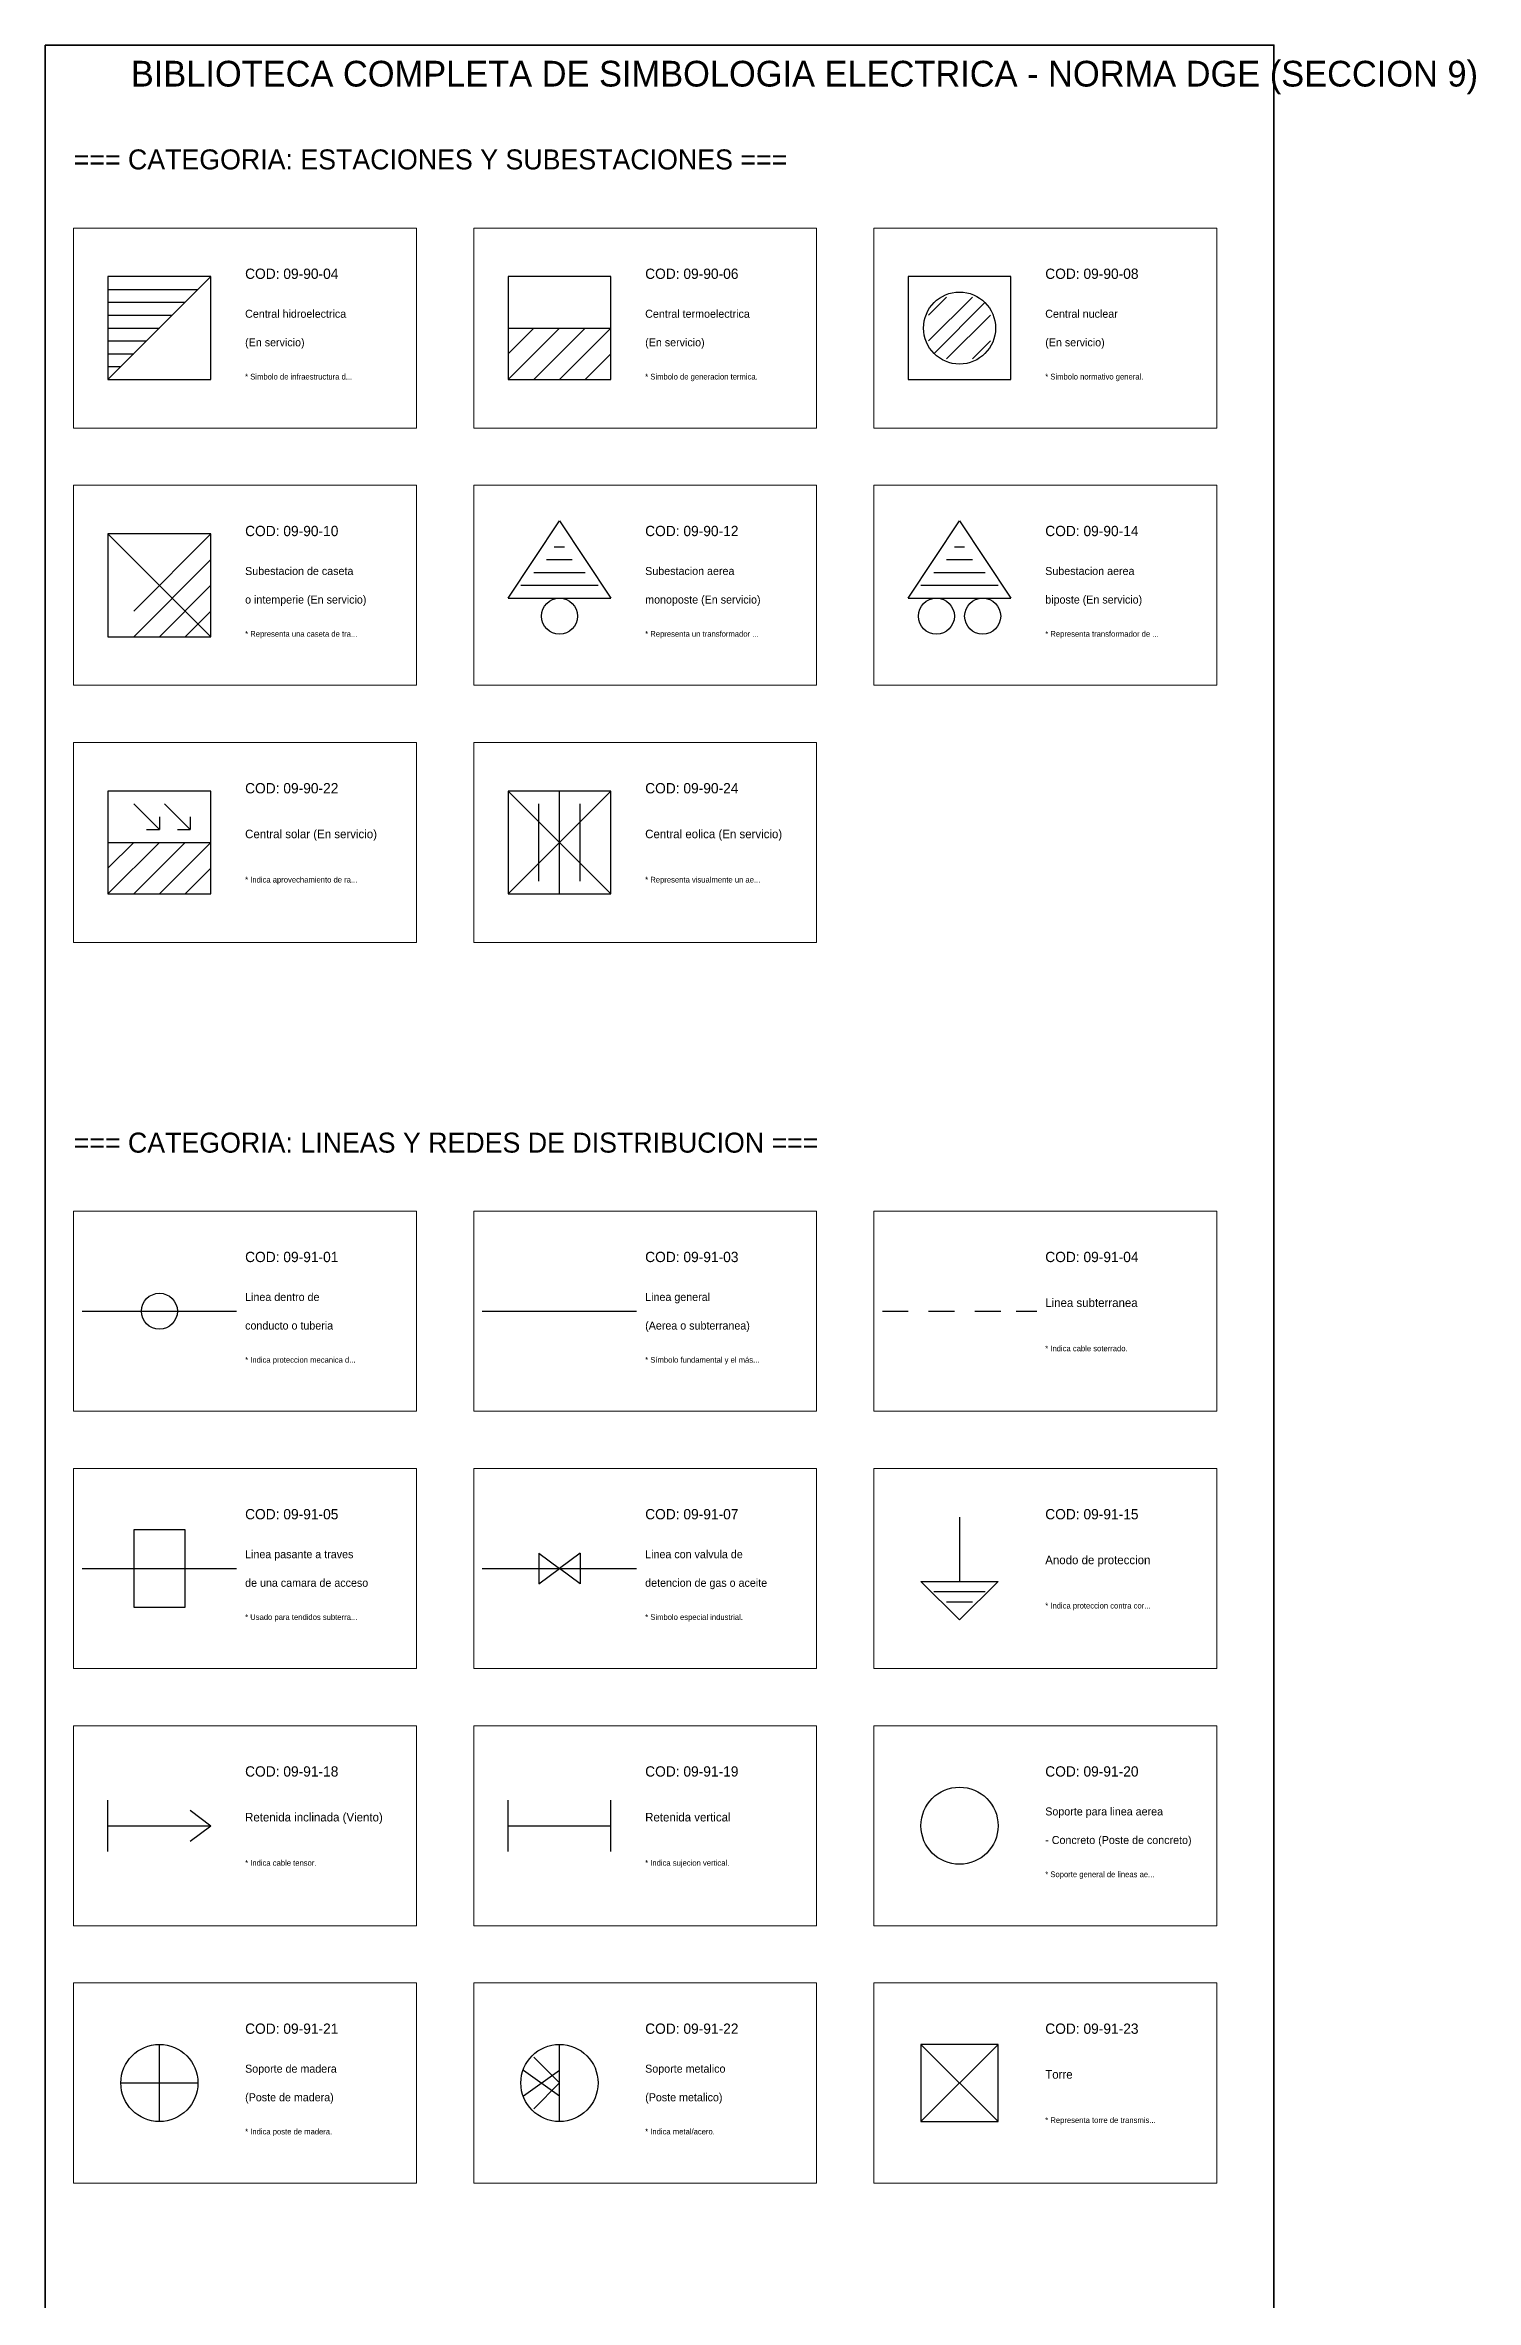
# Model space of a CAD drawing. Header units: metres. Extents: x -5 to 245, y -1607 to 10.
# Drawn here: x -5 to 245.4, y -384.4 to 10 of the extents above; entities that cross this region are included whole.
import ezdxf
from ezdxf.enums import TextEntityAlignment as Align

# ---------------------------------------------------------------- set-up
doc = ezdxf.new("R2010")
doc.units = ezdxf.units.M
for name, color, linetype, lineweight in [('CELDAS_GUIA', 8, 'Continuous', 9), ('MARCOS', 7, 'Continuous', 35), ('OBSERVACIONES', 9, 'Continuous', 9), ('SIMBOLOS_DGE', 2, 'Continuous', 25), ('TEXTOS_CODIGOS', 1, 'Continuous', 18), ('TEXTOS_NOMBRES', 7, 'Continuous', 13), ('TITULOS', 4, 'Continuous', 30)]:
    doc.layers.add(name, color=color, linetype=linetype, lineweight=lineweight)

# ---------------------------------------------------------------- blocks, each defined once
blk = doc.blocks.new('DGE_09_90_04_CENTRAL_HIDROELECTRICA')
at = {"layer": 'SIMBOLOS_DGE'}
for p, q in [((-0.2, -0.2), (0.2, 0.2)), ((-0.2, 0.15), (0.15, 0.15)), ((-0.2, 0.1), (0.1, 0.1)), ((-0.2, 0.05), (0.05, 0.05)), ((-0.2, 0), (0, 0)), ((-0.2, -0.05), (-0.05, -0.05)), ((-0.2, -0.1), (-0.1, -0.1)), ((-0.2, -0.15), (-0.15, -0.15))]:
    blk.add_line(p, q, dxfattribs=at)
blk.add_lwpolyline([(-0.2, -0.2), (0.2, -0.2), (0.2, 0.2), (-0.2, 0.2), (-0.2, -0.2)], dxfattribs=at)
blk = doc.blocks.new('DGE_09_90_06_CENTRAL_TERMOELECTRICA')
at = {"layer": 'SIMBOLOS_DGE'}
for p, q in [((-0.2, 0), (0.2, 0)), ((-0.2, -0.2), (0, 0)), ((-0.2, -0.1), (-0.1, 0)), ((-0.1, -0.2), (0.1, 0)), ((0, -0.2), (0.2, 0)), ((0.1, -0.2), (0.2, -0.1))]:
    blk.add_line(p, q, dxfattribs=at)
blk.add_lwpolyline([(-0.2, -0.2), (0.2, -0.2), (0.2, 0.2), (-0.2, 0.2), (-0.2, -0.2)], dxfattribs=at)
blk = doc.blocks.new('DGE_09_90_08_CENTRAL_NUCLEAR')
at = {"layer": 'SIMBOLOS_DGE'}
for p, q in [((-0.12, -0.05), (0.05, 0.12)), ((-0.12, 0.05), (-0.05, 0.12)), ((-0.1, -0.1), (0.1, 0.1)), ((-0.05, -0.12), (0.12, 0.05)), ((0.05, -0.12), (0.12, -0.05))]:
    blk.add_line(p, q, dxfattribs=at)
blk.add_lwpolyline([(-0.2, -0.2), (0.2, -0.2), (0.2, 0.2), (-0.2, 0.2), (-0.2, -0.2)], dxfattribs=at)
blk.add_circle((0, 0), 0.14, dxfattribs=at)
blk = doc.blocks.new('DGE_09_90_10_SUBESTACION_DE_CASETA')
at = {"layer": 'SIMBOLOS_DGE'}
for p, q in [((-0.2, 0.2), (0.2, -0.2)), ((-0.1, -0.1), (0.2, 0.2)), ((-0.1, -0.2), (0.2, 0.1)), ((0, -0.2), (0.2, 0)), ((0.1, -0.2), (0.2, -0.1))]:
    blk.add_line(p, q, dxfattribs=at)
blk.add_lwpolyline([(-0.2, -0.2), (0.2, -0.2), (0.2, 0.2), (-0.2, 0.2), (-0.2, -0.2)], dxfattribs=at)
blk = doc.blocks.new('DGE_09_90_12_SUBESTACION_MONOPOSTE')
at = {"layer": 'SIMBOLOS_DGE'}
for p, q in [((-0.2, -0.05), (0, 0.25)), ((0, 0.25), (0.2, -0.05)), ((-0.05, 0.1), (0.05, 0.1)), ((-0.02, 0.15), (0.02, 0.15)), ((-0.15, 0), (0.15, 0)), ((-0.1, 0.05), (0.1, 0.05)), ((-0.2, -0.05), (0.2, -0.05))]:
    blk.add_line(p, q, dxfattribs=at)
blk.add_circle((0, -0.12), 0.07, dxfattribs=at)
blk = doc.blocks.new('DGE_09_90_14_SUBESTACION_BIPOSTE')
at = {"layer": 'SIMBOLOS_DGE'}
for p, q in [((-0.2, -0.05), (0, 0.25)), ((0, 0.25), (0.2, -0.05)), ((-0.05, 0.1), (0.05, 0.1)), ((-0.02, 0.15), (0.02, 0.15)), ((-0.15, 0), (0.15, 0)), ((-0.1, 0.05), (0.1, 0.05)), ((-0.2, -0.05), (0.2, -0.05))]:
    blk.add_line(p, q, dxfattribs=at)
for centre in [(-0.09, -0.12), (0.09, -0.12)]:
    blk.add_circle(centre, 0.07, dxfattribs=at)
blk = doc.blocks.new('DGE_09_90_22_CENTRAL_SOLAR')
at = {"layer": 'SIMBOLOS_DGE'}
for p, q in [((-0.1, 0.15), (0, 0.05)), ((0, 0.1), (0, 0.05)), ((0.02, 0.15), (0.12, 0.05)), ((0.12, 0.1), (0.12, 0.05)), ((-0.2, 0), (0.2, 0)), ((-0.2, -0.2), (0, 0)), ((-0.2, -0.1), (-0.1, 0)), ((-0.1, -0.2), (0.1, 0)), ((-0.05, 0.05), (0, 0.05)), ((0, -0.2), (0.2, 0)), ((0.07, 0.05), (0.12, 0.05)), ((0.1, -0.2), (0.2, -0.1))]:
    blk.add_line(p, q, dxfattribs=at)
blk.add_lwpolyline([(-0.2, -0.2), (0.2, -0.2), (0.2, 0.2), (-0.2, 0.2), (-0.2, -0.2)], dxfattribs=at)
blk = doc.blocks.new('DGE_09_90_24_CENTRAL_EOLICA')
at = {"layer": 'SIMBOLOS_DGE'}
for p, q in [((-0.2, -0.2), (0.2, 0.2)), ((-0.2, 0.2), (0.2, -0.2)), ((0, -0.2), (0, 0.2)), ((-0.08, -0.15), (-0.08, 0.15)), ((0.08, -0.15), (0.08, 0.15))]:
    blk.add_line(p, q, dxfattribs=at)
blk.add_lwpolyline([(-0.2, -0.2), (0.2, -0.2), (0.2, 0.2), (-0.2, 0.2), (-0.2, -0.2)], dxfattribs=at)
blk = doc.blocks.new('DGE_09_91_01_LINEA_EN_CONDUCTO')
at = {"layer": 'SIMBOLOS_DGE'}
blk.add_line((-0.3, 0), (0.3, 0), dxfattribs=at)
blk.add_circle((0, 0), 0.07, dxfattribs=at)
blk = doc.blocks.new('DGE_09_91_03_LINEA_GENERAL')
at = {"layer": 'SIMBOLOS_DGE'}
blk.add_line((-0.3, 0), (0.3, 0), dxfattribs=at)
blk = doc.blocks.new('DGE_09_91_04_LINEA_SUBTERRANEA')
at = {"layer": 'SIMBOLOS_DGE'}
for p, q in [((-0.3, 0), (-0.2, 0)), ((-0.12, 0), (-0.02, 0)), ((0.06, 0), (0.16, 0)), ((0.22, 0), (0.3, 0))]:
    blk.add_line(p, q, dxfattribs=at)
blk = doc.blocks.new('DGE_09_91_05_LINEA_PASANTE_CAMARA')
at = {"layer": 'SIMBOLOS_DGE'}
blk.add_line((-0.3, 0), (0.3, 0), dxfattribs=at)
blk.add_lwpolyline([(-0.1, -0.15), (0.1, -0.15), (0.1, 0.15), (-0.1, 0.15), (-0.1, -0.15)], dxfattribs=at)
blk = doc.blocks.new('DGE_09_91_07_LINEA_CON_VALVULA')
at = {"layer": 'SIMBOLOS_DGE'}
for p, q in [((-0.3, 0), (0.3, 0)), ((-0.08, 0.06), (-0.08, -0.06)), ((-0.08, 0.06), (0, 0)), ((-0.08, -0.06), (0, 0)), ((0.08, 0.06), (0, 0)), ((0.08, -0.06), (0, 0)), ((0.08, 0.06), (0.08, -0.06))]:
    blk.add_line(p, q, dxfattribs=at)
blk = doc.blocks.new('DGE_09_91_15_ANODO_PROTECCION')
at = {"layer": 'SIMBOLOS_DGE'}
for p, q in [((0, 0.2), (0, -0.05)), ((-0.15, -0.05), (0.15, -0.05)), ((-0.15, -0.05), (0, -0.2)), ((0, -0.2), (0.15, -0.05)), ((-0.1, -0.09), (0.1, -0.09)), ((-0.05, -0.13), (0.05, -0.13))]:
    blk.add_line(p, q, dxfattribs=at)
blk = doc.blocks.new('DGE_09_91_18_RETENIDA_INCLINADA')
at = {"layer": 'SIMBOLOS_DGE'}
for p, q in [((-0.2, -0.1), (-0.2, 0.1)), ((-0.2, 0), (0.2, 0)), ((0.12, 0.06), (0.2, 0)), ((0.12, -0.06), (0.2, 0))]:
    blk.add_line(p, q, dxfattribs=at)
blk = doc.blocks.new('DGE_09_91_19_RETENIDA_VERTICAL')
at = {"layer": 'SIMBOLOS_DGE'}
for p, q in [((-0.2, -0.1), (-0.2, 0.1)), ((0.2, -0.1), (0.2, 0.1)), ((-0.2, 0), (0.2, 0))]:
    blk.add_line(p, q, dxfattribs=at)
blk = doc.blocks.new('DGE_09_91_20_POSTE_CONCRETO')
at = {"layer": 'SIMBOLOS_DGE'}
blk.add_circle((0, 0), 0.15, dxfattribs=at)
blk = doc.blocks.new('DGE_09_91_21_POSTE_MADERA')
at = {"layer": 'SIMBOLOS_DGE'}
for p, q in [((0, -0.15), (0, 0.15)), ((-0.15, 0), (0.15, 0))]:
    blk.add_line(p, q, dxfattribs=at)
blk.add_circle((0, 0), 0.15, dxfattribs=at)
blk = doc.blocks.new('DGE_09_91_22_POSTE_METALICO')
at = {"layer": 'SIMBOLOS_DGE'}
for p, q in [((-0.1, 0.1), (0, 0)), ((0, -0.15), (0, 0.15)), ((-0.14, -0.05), (0, 0.05)), ((-0.14, 0.05), (0, -0.05)), ((-0.1, -0.1), (0, 0))]:
    blk.add_line(p, q, dxfattribs=at)
blk.add_circle((0, 0), 0.15, dxfattribs=at)
blk = doc.blocks.new('DGE_09_91_23_TORRE_ELECTRICA')
at = {"layer": 'SIMBOLOS_DGE'}
for p, q in [((-0.15, -0.15), (0.15, 0.15)), ((-0.15, 0.15), (0.15, -0.15))]:
    blk.add_line(p, q, dxfattribs=at)
blk.add_lwpolyline([(-0.15, -0.15), (0.15, -0.15), (0.15, 0.15), (-0.15, 0.15), (-0.15, -0.15)], dxfattribs=at)

msp = doc.modelspace()

# ---------------------------------------------------------------- linework, layer by layer
at = {"layer": 'CELDAS_GUIA'}
for points in [[(0, -22), (60, -22), (60, -57), (0, -57), (0, -22)], [(70, -22), (130, -22), (130, -57), (70, -57), (70, -22)], [(140, -22), (200, -22), (200, -57), (140, -57), (140, -22)], [(0, -67), (60, -67), (60, -102), (0, -102), (0, -67)], [(70, -67), (130, -67), (130, -102), (70, -102), (70, -67)], [(140, -67), (200, -67), (200, -102), (140, -102), (140, -67)], [(0, -112), (60, -112), (60, -147), (0, -147), (0, -112)], [(70, -112), (130, -112), (130, -147), (70, -147), (70, -112)], [(0, -194), (60, -194), (60, -229), (0, -229), (0, -194)], [(70, -194), (130, -194), (130, -229), (70, -229), (70, -194)], [(140, -194), (200, -194), (200, -229), (140, -229), (140, -194)], [(0, -239), (60, -239), (60, -274), (0, -274), (0, -239)], [(70, -239), (130, -239), (130, -274), (70, -274), (70, -239)], [(140, -239), (200, -239), (200, -274), (140, -274), (140, -239)], [(0, -284), (60, -284), (60, -319), (0, -319), (0, -284)], [(70, -284), (130, -284), (130, -319), (70, -319), (70, -284)], [(140, -284), (200, -284), (200, -319), (140, -319), (140, -284)], [(0, -329), (60, -329), (60, -364), (0, -364), (0, -329)], [(70, -329), (130, -329), (130, -364), (70, -364), (70, -329)], [(140, -329), (200, -329), (200, -364), (140, -364), (140, -329)]]:
    msp.add_lwpolyline(points, dxfattribs=at)
at = {"layer": 'MARCOS'}
msp.add_lwpolyline([(-5, 10), (210, 10), (210, -1607), (-5, -1607), (-5, 10)], dxfattribs=at)

# ---------------------------------------------------------------- block references
at = {"layer": 'SIMBOLOS_DGE', "xscale": 45, "yscale": 45, "zscale": 45}
for name, p in [('DGE_09_90_04_CENTRAL_HIDROELECTRICA', (15, -39.5)), ('DGE_09_90_06_CENTRAL_TERMOELECTRICA', (85, -39.5)), ('DGE_09_90_08_CENTRAL_NUCLEAR', (155, -39.5)), ('DGE_09_90_12_SUBESTACION_MONOPOSTE', (85, -84.5)), ('DGE_09_90_14_SUBESTACION_BIPOSTE', (155, -84.5)), ('DGE_09_90_10_SUBESTACION_DE_CASETA', (15, -84.5)), ('DGE_09_90_22_CENTRAL_SOLAR', (15, -129.5)), ('DGE_09_90_24_CENTRAL_EOLICA', (85, -129.5)), ('DGE_09_91_01_LINEA_EN_CONDUCTO', (15, -211.5)), ('DGE_09_91_03_LINEA_GENERAL', (85, -211.5)), ('DGE_09_91_04_LINEA_SUBTERRANEA', (155, -211.5)), ('DGE_09_91_15_ANODO_PROTECCION', (155, -256.5)), ('DGE_09_91_05_LINEA_PASANTE_CAMARA', (15, -256.5)), ('DGE_09_91_07_LINEA_CON_VALVULA', (85, -256.5)), ('DGE_09_91_20_POSTE_CONCRETO', (155, -301.5)), ('DGE_09_91_18_RETENIDA_INCLINADA', (15, -301.5)), ('DGE_09_91_19_RETENIDA_VERTICAL', (85, -301.5)), ('DGE_09_91_21_POSTE_MADERA', (15, -346.5)), ('DGE_09_91_22_POSTE_METALICO', (85, -346.5)), ('DGE_09_91_23_TORRE_ELECTRICA', (155, -346.5))]:
    msp.add_blockref(name, p, dxfattribs=at)

# ---------------------------------------------------------------- texts
at = {"layer": 'OBSERVACIONES'}
for s, p in [('* Simbolo de infraestructura d...', (30, -48)), ('* Simbolo de generacion termica.', (100, -48)), ('* Simbolo normativo general.', (170, -48)), ('* Representa una caseta de tra...', (30, -93)), ('* Representa un transformador ...', (100, -93)), ('* Representa transformador de ...', (170, -93)), ('* Indica aprovechamiento de ra...', (30, -136)), ('* Representa visualmente un ae...', (100, -136)), ('* Indica proteccion mecanica d...', (30, -220)), ('* Símbolo fundamental y el más...', (100, -220)), ('* Indica cable soterrado.', (170, -218)), ('* Indica proteccion contra cor...', (170, -263)), ('* Usado para tendidos subterra...', (30, -265)), ('* Simbolo especial industrial.', (100, -265)), ('* Indica cable tensor.', (30, -308)), ('* Indica sujecion vertical.', (100, -308)), ('* Soporte general de lineas ae...', (170, -310)), ('* Indica poste de madera.', (30, -355)), ('* Indica metal/acero.', (100, -355)), ('* Representa torre de transmis...', (170, -353))]:
    msp.add_text(s, height=1, dxfattribs=at).set_placement(p, align=Align.MIDDLE_LEFT)
at = {"layer": 'TEXTOS_CODIGOS'}
for s, p in [('COD: 09-90-04', (30, -30)), ('COD: 09-90-06', (100, -30)), ('COD: 09-90-08', (170, -30)), ('COD: 09-90-10', (30, -75)), ('COD: 09-90-12', (100, -75)), ('COD: 09-90-14', (170, -75)), ('COD: 09-90-22', (30, -120)), ('COD: 09-90-24', (100, -120)), ('COD: 09-91-01', (30, -202)), ('COD: 09-91-03', (100, -202)), ('COD: 09-91-04', (170, -202)), ('COD: 09-91-05', (30, -247)), ('COD: 09-91-07', (100, -247)), ('COD: 09-91-15', (170, -247)), ('COD: 09-91-18', (30, -292)), ('COD: 09-91-19', (100, -292)), ('COD: 09-91-20', (170, -292)), ('COD: 09-91-21', (30, -337)), ('COD: 09-91-22', (100, -337)), ('COD: 09-91-23', (170, -337))]:
    msp.add_text(s, height=1.8, dxfattribs=at).set_placement(p, align=Align.MIDDLE_LEFT)
at = {"layer": 'TEXTOS_NOMBRES'}
for s, height, p in [('Central hidroelectrica', 1.4, (30, -37)), ('Central termoelectrica', 1.4, (100, -37)), ('Central nuclear', 1.4, (170, -37)), ('(En servicio)', 1.4, (30, -42)), ('(En servicio)', 1.4, (100, -42)), ('(En servicio)', 1.4, (170, -42)), ('Subestacion de caseta', 1.4, (30, -82)), ('Subestacion aerea', 1.4, (100, -82)), ('Subestacion aerea', 1.4, (170, -82)), ('o intemperie (En servicio)', 1.4, (30, -87)), ('monoposte (En servicio)', 1.4, (100, -87)), ('biposte (En servicio)', 1.4, (170, -87)), ('Central solar (En servicio)', 1.5, (30, -128)), ('Central eolica (En servicio)', 1.5, (100, -128)), ('Linea dentro de', 1.4, (30, -209)), ('Linea general', 1.4, (100, -209)), ('Linea subterranea', 1.5, (170, -210)), ('conducto o tuberia', 1.4, (30, -214)), ('(Aerea o subterranea)', 1.4, (100, -214)), ('Linea pasante a traves', 1.4, (30, -254)), ('Linea con valvula de', 1.4, (100, -254)), ('Anodo de proteccion', 1.5, (170, -255)), ('de una camara de acceso', 1.4, (30, -259)), ('detencion de gas o aceite', 1.4, (100, -259)), ('Retenida inclinada (Viento)', 1.5, (30, -300)), ('Retenida vertical', 1.5, (100, -300)), ('Soporte para linea aerea', 1.4, (170, -299)), ('- Concreto (Poste de concreto)', 1.4, (170, -304)), ('Soporte de madera', 1.4, (30, -344)), ('Soporte metalico', 1.4, (100, -344)), ('Torre', 1.5, (170, -345)), ('(Poste de madera)', 1.4, (30, -349)), ('(Poste metalico)', 1.4, (100, -349))]:
    msp.add_text(s, height=height, dxfattribs=at).set_placement(p, align=Align.MIDDLE_LEFT)
at = {"layer": 'TITULOS'}
for s, height, p in [('BIBLIOTECA COMPLETA DE SIMBOLOGIA ELECTRICA - NORMA DGE (SECCION 9)', 4.5, (10, 5)), ('=== CATEGORIA: ESTACIONES Y SUBESTACIONES ===', 3.5, (0, -10)), ('=== CATEGORIA: LINEAS Y REDES DE DISTRIBUCION ===', 3.5, (0, -182))]:
    msp.add_text(s, height=height, dxfattribs=at).set_placement(p, align=Align.MIDDLE_LEFT)

doc.saveas('drawing.dxf')
